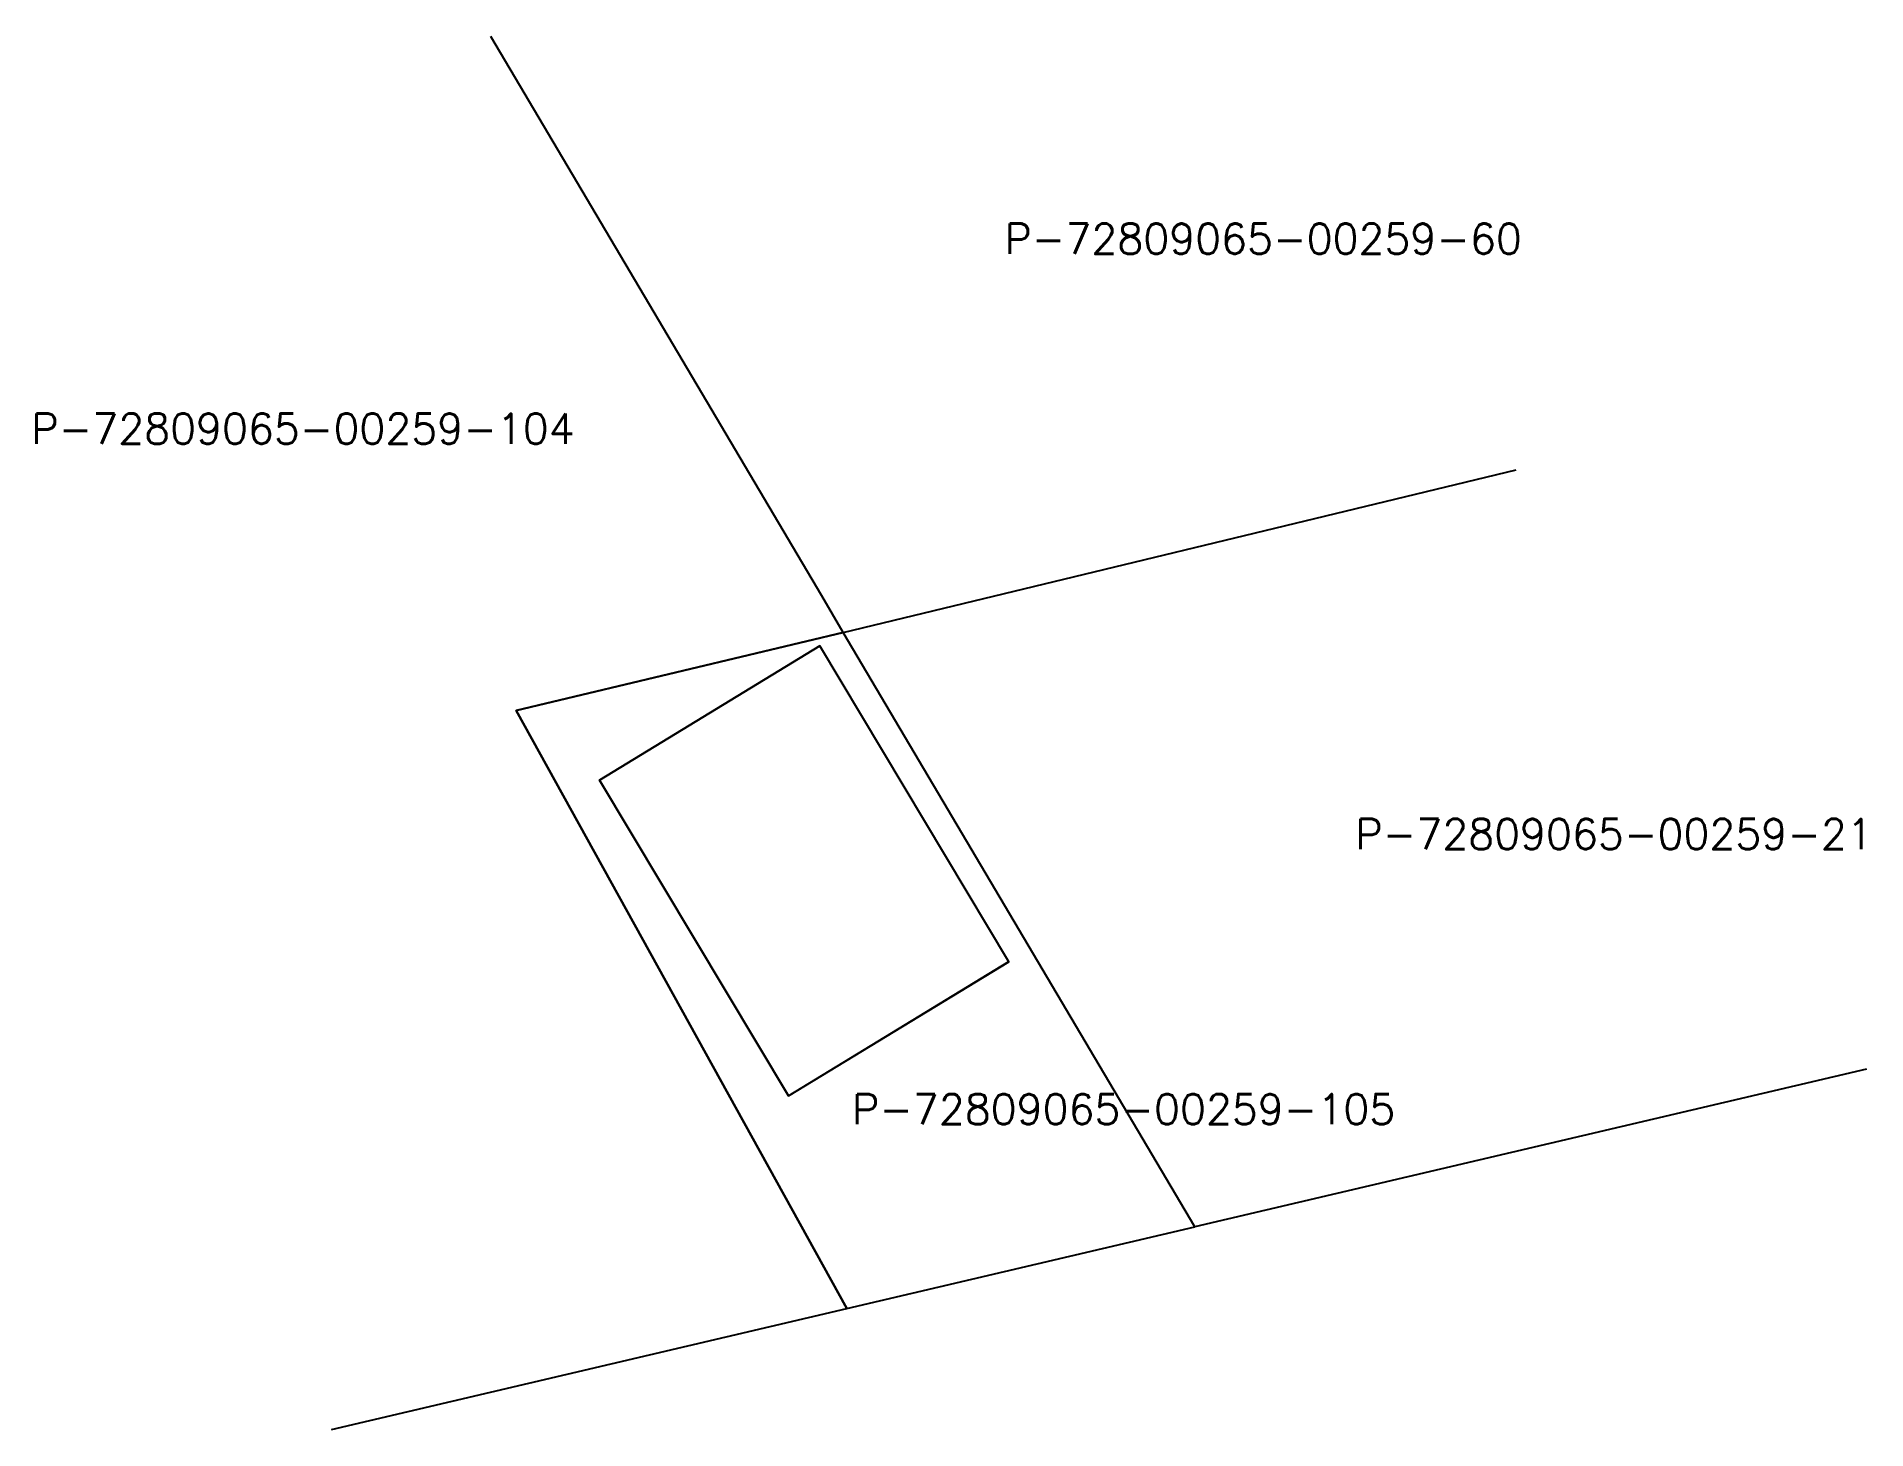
# Model space of a CAD drawing. Header units: metres. Extents: x 7502452.9 to 7502513.4, y 4700478.5 to 4700524.6.
import ezdxf

# ---------------------------------------------------------------- set-up
doc = ezdxf.new("R2010")
doc.units = ezdxf.units.M
doc.layers.add('ParcelBoundaryLine', color=7, linetype='Continuous')
doc.layers.add('ParcelReferencePoint', color=7, linetype='Continuous')
doc.styles.get("Standard").update_dxf_attribs({"font": 'simplex.shx'})

msp = doc.modelspace()

# ---------------------------------------------------------------- linework, layer by layer
at = {"flags": 128}
msp.add_lwpolyline([(7502479.608, 4700504.871), (7502478.893, 4700506.076)], dxfattribs=at)
at = {"color": 1, "lineweight": -3, "flags": 128}
msp.add_lwpolyline([(7502479.608, 4700504.871), (7502468.789, 4700502.292), (7502479.723, 4700482.523), (7502491.228, 4700485.223)], close=True, dxfattribs=at)
at = {"flags": 128}
for points, elevation in [([(7502471.543, 4700499.983), (7502478.832, 4700504.423)], 679.556), ([(7502485.078, 4700493.987), (7502478.832, 4700504.423)], 679.556), ([(7502477.793, 4700489.55), (7502471.548, 4700499.986)], 679.556), ([(7502477.793, 4700489.55), (7502485.082, 4700493.99)], 678.084)]:
    msp.add_lwpolyline(points, dxfattribs=dict(at, elevation=elevation))
msp.add_lwpolyline([(7502478.832, 4700504.423), (7502471.548, 4700499.986), (7502477.793, 4700489.55), (7502485.078, 4700493.987)], close=True, dxfattribs=at)
at = {"layer": 'ParcelBoundaryLine', "color": 0}
for points in [[(7502478.893, 4700506.076), (7502467.961, 4700524.568)], [(7502479.608, 4700504.871), (7502501.851, 4700510.246)], [(7502468.789, 4700502.292), (7502479.608, 4700504.871)], [(7502479.723, 4700482.523), (7502468.789, 4700502.292)], [(7502513.426, 4700490.432), (7502491.228, 4700485.223)], [(7502462.689, 4700478.525), (7502479.723, 4700482.523)]]:
    msp.add_lwpolyline(points, dxfattribs=at)

# ---------------------------------------------------------------- texts
at = {"layer": 'ParcelReferencePoint', "color": 0}
for s, p in [('P-72809065-00259-60', (7502484.938, 4700517.386)), ('P-72809065-00259-104', (7502452.77, 4700511.107)), ('P-72809065-00259-21', (7502496.536, 4700497.705)), ('P-72809065-00259-105', (7502479.895, 4700488.612))]:
    msp.add_text(s, height=1, dxfattribs=at).set_placement(p)

doc.saveas('drawing.dxf')
